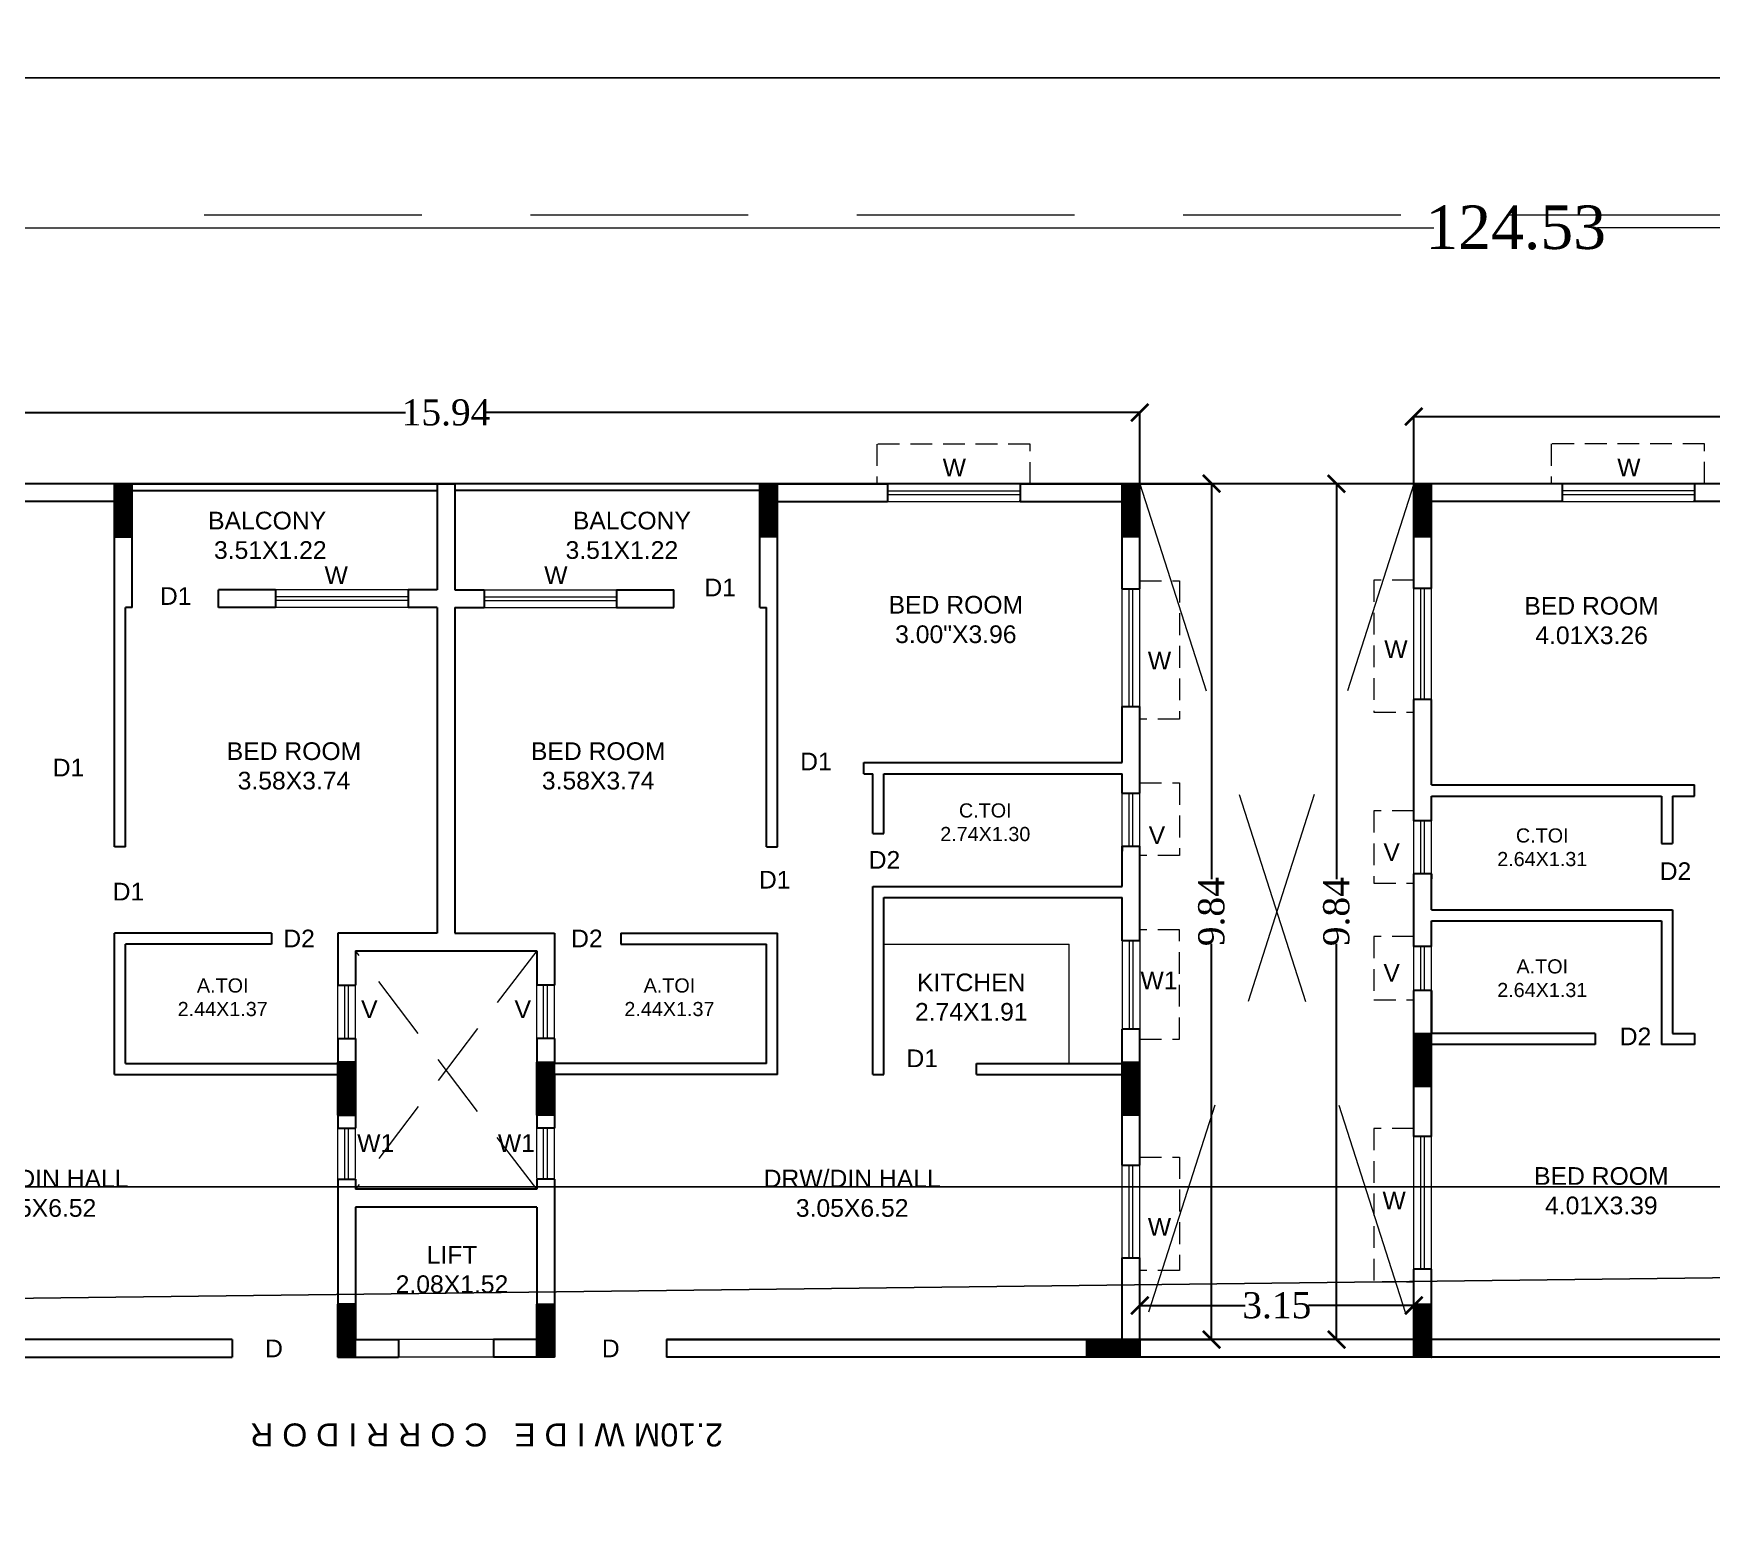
# Model space of a CAD drawing. Header units: metres. Extents: x 0 to 63445, y 32361 to 32804.
# Drawn here: x 63020.57 to 63039.85, y 32768.65 to 32785.77 of the extents above; entities that cross this region are included whole.
import ezdxf

# ---------------------------------------------------------------- set-up
doc = ezdxf.new("R2010")
doc.units = ezdxf.units.M
doc.header["$MEASUREMENT"] = 0
doc.header["$PDMODE"] = 34
doc.header["$PDSIZE"] = -10
for name, pattern in [('CONTINULUS', [0]), ('DASHED', [0.75, 0.5, -0.25]), ('DASHED2', [0.375, 0.25, -0.125])]:
    doc.linetypes.add(name, pattern=pattern)
doc.layers.get('0').update_dxf_attribs({"lineweight": 25})
doc.layers.add('BLK_1_COVERED_AREA', color=140, linetype='Continuous', lineweight=30, true_color=0x00bfff)
for name, color, linetype, lineweight in [('BLK_1_LVL_0_BLDG_FOOT_PRINT', 1, 'DASHED', 9), ('COLUMN', 1, 'Continuous', 30), ('DIM', 56, 'Continuous', 20), ('DIST_BETWEEN_BLK_2_BLK_3', 7, 'Continuous', 0), ('elev', 252, 'Continuous', 20), ('hatch', 251, 'Continuous', 20), ('TEXT-2', 65, 'Continuous', 18), ('wall', 7, 'Continuous', 30), ('window', 154, 'Continuous', 9)]:
    doc.layers.add(name, color=color, linetype=linetype, lineweight=lineweight)
doc.layers.add('BLK_1_LVL_0_REAR_SETBACK', color=11, linetype='Continuous', plot=False)
doc.layers.add('BLK_2_LVL_0_SIDE_SETBACK1', color=171, linetype='Continuous', plot=False)
doc.layers.add('BLK_3_LVL_0_SIDE_SETBACK2', color=7, linetype='Continuous', true_color=0x00cc33, plot=False)
doc.layers.add('text', color=65, linetype='Continuous')
doc.styles.add('AutoDCRFont', font='arial.ttf')
doc.styles.get("Standard").update_dxf_attribs({"font": 'arial.ttf', "height": 0.4})
doc.styles.add('TNR', font='times.ttf', dxfattribs={"height": 0.5})
doc.dimstyles.new('ARCHANA', dxfattribs={"dimscale": 0, "dimtxt": 0.5, "dimasz": 0.5, "dimexe": 0, "dimexo": 0, "dimgap": 0, "dimtad": 0, "dimzin": 0, "dimdsep": 46, "dimtxsty": 'TNR', "dimblk": 'ARCHTICK', "dimcen": 0.09, "dimclrd": 36, "dimclre": 36, "dimclrt": 7, "dimadec": 0, "dimazin": 0, "dimtfac": 1, "dimtofl": 0, "dimtmove": 0, "dimatfit": 3, "dimldrblk": 'ARCHTICK', "dimfxl": 1, "dimfrac": 2, "dimtolj": 1, "dimtzin": 0, "dimlwd": -1, "dimlwe": -1, "dimarcsym": 0})

# ---------------------------------------------------------------- blocks, each defined once
blk = doc.blocks.new('A$C7D115503')
at = {"layer": 'COLUMN', "ltscale": 3}
h = blk.add_hatch(dxfattribs=at)
h.set_pattern_fill('ANSI31', color=256, style=0)
h.paths.add_polyline_path([(-14.36, -11.59), (-6.36, -11.59), (-6.36, 12.41), (-14.36, 12.41)])
at = {"layer": 'COLUMN', "ltscale": 0.05}
for p, q in [((-14.36, 12.41), (-6.36, 12.41)), ((-14.36, 12.41), (-14.36, -11.59)), ((-6.36, 12.41), (-6.36, -11.59)), ((-6.36, -11.59), (-14.36, -11.59))]:
    blk.add_line(p, q, dxfattribs=at)
blk = doc.blocks.new('_ArchTick')
at = {"color": 0, "linetype": 'ByBlock', "const_width": 0.15}
blk.add_lwpolyline([(-0.5, -0.5), (0.5, 0.5)], dxfattribs=at)
blk = doc.blocks.new('*D93')
at = {"layer": 'Defpoints', "color": 0, "ltscale": 0.5, "transparency": 16777216}
for p in [(63033.281, 32781.41), (63017.337, 32780.592), (63033.281, 32780.592)]:
    blk.add_point(p, dxfattribs=at)
at = {"layer": 'wall', "color": 36, "ltscale": 0.5, "transparency": 16777216}
for p, q in [((63017.337, 32780.592), (63017.337, 32781.41)), ((63017.337, 32781.41), (63024.845, 32781.41)), ((63033.281, 32781.41), (63025.774, 32781.41)), ((63033.281, 32780.592), (63033.281, 32781.41))]:
    blk.add_line(p, q, dxfattribs=at)
at = {"layer": 'wall', "color": 36, "ltscale": 0.5, "transparency": 16777216, "xscale": 0.2, "yscale": 0.2, "zscale": 0.2, "rotation": 180}
blk.add_blockref('_ArchTick', (63017.337, 32781.41), dxfattribs=at)
at = {"layer": 'wall', "color": 36, "ltscale": 0.5, "transparency": 16777216, "xscale": 0.2, "yscale": 0.2, "zscale": 0.2}
blk.add_blockref('_ArchTick', (63033.281, 32781.41), dxfattribs=at)
at = {"layer": 'wall', "color": 7, "ltscale": 0.5, "transparency": 16777216, "insert": (63025.309, 32781.41), "char_height": 0.5, "attachment_point": 5, "style": 'TNR'}
blk.add_mtext('\\A1;{\\H0.6x;15.94}', dxfattribs=at)
blk = doc.blocks.new('*D94')
at = {"layer": 'Defpoints', "color": 0, "ltscale": 0.5, "transparency": 16777216}
for p in [(63033.281, 32780.593), (63033.281, 32770.754), (63034.106, 32770.754)]:
    blk.add_point(p, dxfattribs=at)
at = {"layer": 'wall', "color": 36, "ltscale": 0.5, "transparency": 16777216}
for p, q in [((63033.281, 32780.593), (63034.106, 32780.593)), ((63034.106, 32780.593), (63034.106, 32776.045)), ((63034.106, 32770.754), (63034.106, 32775.302)), ((63033.281, 32770.754), (63034.106, 32770.754))]:
    blk.add_line(p, q, dxfattribs=at)
at = {"layer": 'wall', "color": 36, "ltscale": 0.5, "transparency": 16777216, "xscale": 0.2, "yscale": 0.2, "zscale": 0.2}
for p, rotation in [((63034.106, 32780.593), 90), ((63034.106, 32770.754), 270)]:
    blk.add_blockref('_ArchTick', p, dxfattribs=dict(at, rotation=rotation))
at = {"layer": 'wall', "color": 7, "ltscale": 0.5, "transparency": 16777216, "insert": (63034.106, 32775.673), "char_height": 0.5, "attachment_point": 5, "rotation": 90, "style": 'TNR'}
blk.add_mtext('\\A1;{\\H0.6x;9.84}', dxfattribs=at)
blk = doc.blocks.new('*D95')
at = {"layer": 'Defpoints', "color": 0, "ltscale": 0.5, "transparency": 16777216}
for p in [(63033.281, 32771.146), (63033.281, 32770.754), (63036.43, 32770.754)]:
    blk.add_point(p, dxfattribs=at)
at = {"layer": 'wall', "color": 36, "ltscale": 0.5, "transparency": 16777216}
for p, q in [((63033.281, 32770.754), (63033.281, 32771.146)), ((63033.281, 32771.146), (63034.492, 32771.146)), ((63036.43, 32771.146), (63035.22, 32771.146)), ((63036.43, 32770.754), (63036.43, 32771.146))]:
    blk.add_line(p, q, dxfattribs=at)
at = {"layer": 'wall', "color": 36, "ltscale": 0.5, "transparency": 16777216, "xscale": 0.2, "yscale": 0.2, "zscale": 0.2, "rotation": 180}
blk.add_blockref('_ArchTick', (63033.281, 32771.146), dxfattribs=at)
at = {"layer": 'wall', "color": 36, "ltscale": 0.5, "transparency": 16777216, "xscale": 0.2, "yscale": 0.2, "zscale": 0.2}
blk.add_blockref('_ArchTick', (63036.43, 32771.146), dxfattribs=at)
at = {"layer": 'wall', "color": 7, "ltscale": 0.5, "transparency": 16777216, "insert": (63034.856, 32771.146), "char_height": 0.5, "attachment_point": 5, "style": 'TNR'}
blk.add_mtext('\\A1;{\\H0.6x;3.15}', dxfattribs=at)
blk = doc.blocks.new('*D96')
at = {"layer": 'Defpoints', "color": 0, "ltscale": 0.5, "transparency": 16777216}
for p in [(63035.542, 32780.593), (63036.43, 32780.593), (63036.43, 32770.754)]:
    blk.add_point(p, dxfattribs=at)
at = {"layer": 'wall', "color": 36, "ltscale": 0.5, "transparency": 16777216}
for p, q in [((63036.43, 32780.593), (63035.542, 32780.593)), ((63035.542, 32780.593), (63035.542, 32776.045)), ((63035.542, 32770.754), (63035.542, 32775.302)), ((63036.43, 32770.754), (63035.542, 32770.754))]:
    blk.add_line(p, q, dxfattribs=at)
at = {"layer": 'wall', "color": 36, "ltscale": 0.5, "transparency": 16777216, "xscale": 0.2, "yscale": 0.2, "zscale": 0.2}
for p, rotation in [((63035.542, 32780.593), 90), ((63035.542, 32770.754), 270)]:
    blk.add_blockref('_ArchTick', p, dxfattribs=dict(at, rotation=rotation))
at = {"layer": 'wall', "color": 7, "ltscale": 0.5, "transparency": 16777216, "insert": (63035.542, 32775.673), "char_height": 0.5, "attachment_point": 5, "rotation": 90, "style": 'TNR'}
blk.add_mtext('\\A1;{\\H0.6x;9.84}', dxfattribs=at)
blk = doc.blocks.new('*D97')
at = {"layer": 'Defpoints', "color": 0, "ltscale": 0.5, "transparency": 16777216}
for p in [(63046.744, 32781.365), (63036.43, 32780.593), (63046.744, 32780.593)]:
    blk.add_point(p, dxfattribs=at)
at = {"layer": 'wall', "color": 36, "ltscale": 0.5, "transparency": 16777216}
for p, q in [((63036.43, 32780.593), (63036.43, 32781.365)), ((63036.43, 32781.365), (63041.142, 32781.365)), ((63046.744, 32781.365), (63042.032, 32781.365)), ((63046.744, 32780.593), (63046.744, 32781.365))]:
    blk.add_line(p, q, dxfattribs=at)
at = {"layer": 'wall', "color": 36, "ltscale": 0.5, "transparency": 16777216, "xscale": 0.2, "yscale": 0.2, "zscale": 0.2, "rotation": 180}
blk.add_blockref('_ArchTick', (63036.43, 32781.365), dxfattribs=at)
at = {"layer": 'wall', "color": 36, "ltscale": 0.5, "transparency": 16777216, "xscale": 0.2, "yscale": 0.2, "zscale": 0.2}
blk.add_blockref('_ArchTick', (63046.744, 32781.365), dxfattribs=at)
at = {"layer": 'wall', "color": 7, "ltscale": 0.5, "transparency": 16777216, "insert": (63041.587, 32781.365), "char_height": 0.5, "attachment_point": 5, "style": 'TNR'}
blk.add_mtext('\\A1;{\\H0.6x;10.31}', dxfattribs=at)
blk = doc.blocks.new('*D172')
at = {"layer": 'Defpoints', "color": 0, "ltscale": 3, "transparency": 16777216}
for p in [(20.474, 32785.26), (63119.861, 32785.26), (19.643, 32772.509)]:
    blk.add_point(p, dxfattribs=at)
at = {"layer": 'DIM', "ltscale": 3, "transparency": 16777216}
for p, q in [((25.474, 32785.26), (20.474, 32785.26)), ((20.474, 32785.26), (20.474, 32779.279)), ((20.474, 32772.509), (20.474, 32778.49)), ((19.643, 32772.509), (20.474, 32772.509))]:
    blk.add_line(p, q, dxfattribs=at)
at = {"layer": 'DIM', "ltscale": 3, "transparency": 16777216, "xscale": 0.05, "yscale": 0.05, "zscale": 0.05}
for p, rotation in [((20.474, 32785.26), 90), ((20.474, 32772.509), 270)]:
    blk.add_blockref('_ArchTick', p, dxfattribs=dict(at, rotation=rotation))
at = {"layer": 'DIM', "color": 7, "ltscale": 3, "transparency": 16777216, "insert": (20.474, 32778.885), "char_height": 0.4, "attachment_point": 5, "rotation": 90}
blk.add_mtext('\\A1;{\\H0.6x;12.75}', dxfattribs=at)
blk = doc.blocks.new('*D480')
at = {"layer": 'Defpoints', "color": 0, "ltscale": 0.5, "transparency": 16777216}
for p in [(63099.867, 32783.536), (62975.334, 32781.958), (63099.867, 32781.958)]:
    blk.add_point(p, dxfattribs=at)
at = {"layer": 'DIST_BETWEEN_BLK_2_BLK_3', "color": 36, "ltscale": 0.5, "transparency": 16777216}
for p, q in [((62975.334, 32781.958), (62975.334, 32783.536)), ((62975.334, 32783.536), (63036.66, 32783.536)), ((63099.867, 32783.536), (63038.542, 32783.536)), ((63099.867, 32781.958), (63099.867, 32783.536))]:
    blk.add_line(p, q, dxfattribs=at)
at = {"layer": 'DIST_BETWEEN_BLK_2_BLK_3', "color": 36, "ltscale": 0.5, "transparency": 16777216, "xscale": 0.5, "yscale": 0.5, "zscale": 0.5, "rotation": 180}
blk.add_blockref('_ArchTick', (62975.334, 32783.536), dxfattribs=at)
at = {"layer": 'DIST_BETWEEN_BLK_2_BLK_3', "color": 36, "ltscale": 0.5, "transparency": 16777216, "xscale": 0.5, "yscale": 0.5, "zscale": 0.5}
blk.add_blockref('_ArchTick', (63099.867, 32783.536), dxfattribs=at)
at = {"layer": 'DIST_BETWEEN_BLK_2_BLK_3', "color": 7, "ltscale": 0.5, "transparency": 16777216, "insert": (63037.601, 32783.536), "char_height": 0.5, "attachment_point": 5, "style": 'TNR'}
blk.add_mtext('\\A1;124.53', dxfattribs=at)
blk = doc.blocks.new('*D900')
at = {"layer": 'Defpoints', "color": 0, "ltscale": 3, "transparency": 16777216}
for p in [(0.832, 32781.665), (63266.619, 32781.665), (0, 32768.914)]:
    blk.add_point(p, dxfattribs=at)
at = {"layer": 'DIM', "ltscale": 3, "transparency": 16777216}
for p, q in [((5.832, 32781.665), (0.832, 32781.665)), ((0.832, 32781.665), (0.832, 32775.684)), ((0.832, 32768.914), (0.832, 32774.895)), ((0, 32768.914), (0.832, 32768.914))]:
    blk.add_line(p, q, dxfattribs=at)
at = {"layer": 'DIM', "ltscale": 3, "transparency": 16777216, "xscale": 0.05, "yscale": 0.05, "zscale": 0.05}
for p, rotation in [((0.832, 32781.665), 90), ((0.832, 32768.914), 270)]:
    blk.add_blockref('_ArchTick', p, dxfattribs=dict(at, rotation=rotation))
at = {"layer": 'DIM', "color": 7, "ltscale": 3, "transparency": 16777216, "insert": (0.832, 32775.289), "char_height": 0.4, "attachment_point": 5, "rotation": 90}
blk.add_mtext('\\A1;{\\H0.6x;12.75}', dxfattribs=at)

msp = doc.modelspace()

# ---------------------------------------------------------------- linework, layer by layer
at = {"layer": 'BLK_1_COVERED_AREA', "linetype": 'CONTINULUS', "ltscale": 0.05}
msp.add_lwpolyline([(62984.4846, 32758.3753), (63046.7442, 32758.3753), (63046.7442, 32759.9842), (63047.3538, 32759.9842), (63047.3538, 32761.8342), (63047.8635, 32761.8342), (63047.8635, 32768.2648), (63046.7442, 32768.2648), (63046.7442, 32770.7033), (63047.8635, 32770.7033), (63047.8635, 32777.1339), (63047.3538, 32777.1339), (63047.3538, 32778.9839), (63046.7442, 32778.9839), (63046.7442, 32780.5928), (62984.4846, 32780.5928)], dxfattribs=at)
at = {"layer": 'BLK_1_LVL_0_BLDG_FOOT_PRINT', "linetype": 'CONTINULUS', "ltscale": 0.05}
msp.add_lwpolyline([(62984.4846, 32758.3753), (63046.7442, 32758.3753), (63046.7442, 32759.9842), (63047.3538, 32759.9842), (63047.3538, 32761.8342), (63047.8635, 32761.8342), (63047.8635, 32768.2648), (63046.7442, 32768.2648), (63046.7442, 32770.7033), (63047.8635, 32770.7033), (63047.8635, 32777.1339), (63047.3538, 32777.1339), (63047.3538, 32778.9839), (63046.7442, 32778.9839), (63046.7442, 32780.5928), (62984.4846, 32780.5928)], dxfattribs=at)
at = {"layer": 'BLK_1_LVL_0_REAR_SETBACK', "color": 11}
msp.add_lwpolyline([(62984.4846, 32780.5928), (63046.7442, 32780.5928), (63047.0634, 32788.5956), (63023.2468, 32788.4739), (62996.0461, 32788.5887), (62984.6735, 32788.5996), (62984.4846, 32780.5928)], close=True, dxfattribs=at)
at = {"layer": 'BLK_2_LVL_0_SIDE_SETBACK1', "ltscale": 0.5}
msp.add_lwpolyline([(63102.9661, 32772.5092), (63102.9661, 32777.9703), (63101.4559, 32777.9703), (63101.4559, 32779.6976), (63099.8672, 32779.6976), (63099.8672, 32785.2604), (62961.1693, 32785.2604), (62959.0864, 32772.5092), (63102.9661, 32772.5092)], close=True, dxfattribs=at)
at = {"layer": 'BLK_3_LVL_0_SIDE_SETBACK2', "ltscale": 0.5}
msp.add_lwpolyline([(62975.3344, 32785.2604), (63123.3638, 32785.2604), (63125.8956, 32772.5078), (62975.3344, 32770.6808), (62975.3344, 32785.2604)], close=True, dxfattribs=at)
at = {"layer": 'elev', "linetype": 'DASHED2', "ltscale": 3}
for p, q in [((63026.3508, 32775.2246), (63024.2679, 32772.4813)), ((63026.3508, 32772.4813), (63024.2679, 32775.2246))]:
    msp.add_line(p, q, dxfattribs=at)
at = {"layer": 'elev', "ltscale": 0.05}
for p in [(63030.3387, 32775.3008), (63032.4685, 32773.9292)]:
    msp.add_line(p, (63032.4685, 32775.3008), dxfattribs=at)
at = {"layer": 'hatch', "linetype": 'DASHED2', "ltscale": 10}
for p, q in [((63051.2798, 32783.6795), (63021.958, 32783.6795)), ((63036.4299, 32780.5928), (63033.2814, 32770.7541)), ((63033.2814, 32780.5917), (63036.4299, 32770.7541))]:
    msp.add_line(p, q, dxfattribs=at)
at = {"layer": 'hatch'}
for p, q in [((63025.8555, 32770.7541), (63024.6362, 32770.7541)), ((63025.8555, 32770.5509), (63024.6362, 32770.5509))]:
    msp.add_line(p, q, dxfattribs=at)
at = {"layer": 'wall', "ltscale": 0.05}
for p, q in [((63021.4992, 32780.5917), (63020.237, 32780.5917)), ((63021.4992, 32779.9821), (63021.4992, 32780.5917)), ((63021.4992, 32780.5917), (63025.2077, 32780.5917)), ((63025.4109, 32780.5917), (63025.2077, 32780.5917)), ((63025.2077, 32780.5917), (63025.4109, 32780.5917)), ((63025.2077, 32780.5917), (63025.2077, 32779.3725)), ((63025.2077, 32780.5917), (63025.4109, 32780.5917)), ((63025.2077, 32780.5917), (63025.2077, 32779.3725)), ((63025.4109, 32780.5917), (63025.2077, 32780.5917)), ((63025.4109, 32780.5917), (63025.4109, 32779.3725)), ((63029.1194, 32780.5917), (63025.4109, 32780.5917)), ((63025.4109, 32780.5917), (63025.4109, 32779.3725)), ((63029.1194, 32780.5917), (63030.3817, 32780.5917)), ((63029.1194, 32779.9821), (63029.1194, 32780.5917)), ((63031.9057, 32780.5917), (63033.2814, 32780.5917)), ((63033.2814, 32779.3843), (63033.2814, 32780.5917)), ((63036.4299, 32779.3898), (63036.4299, 32780.5928)), ((63038.1334, 32780.5928), (63036.6331, 32780.5928)), ((63040.5718, 32780.5928), (63039.6574, 32780.5928)), ((63021.4992, 32780.3885), (63020.237, 32780.3885)), ((63021.5754, 32779.9821), (63021.5754, 32780.5155)), ((63021.5754, 32780.5155), (63025.2077, 32780.5155)), ((63029.0432, 32780.5155), (63025.4109, 32780.5155)), ((63029.0432, 32779.9821), (63029.0432, 32780.5155)), ((63029.1194, 32780.3885), (63030.3817, 32780.3885)), ((63031.9057, 32780.3885), (63031.9057, 32780.4012)), ((63031.9057, 32780.3885), (63033.0782, 32780.3885)), ((63033.0782, 32779.3843), (63033.0782, 32780.3885)), ((63038.1334, 32780.3896), (63036.6331, 32780.3896)), ((63036.6331, 32779.3898), (63036.6331, 32780.3896)), ((63039.6574, 32780.3896), (63039.6574, 32780.4023)), ((63040.5718, 32780.3896), (63039.6574, 32780.3896)), ((63021.4992, 32776.4185), (63021.4992, 32779.9821)), ((63021.7024, 32779.1693), (63021.7024, 32779.9821)), ((63028.9162, 32779.1693), (63028.9162, 32779.9821)), ((63029.1194, 32776.4185), (63029.1194, 32779.9821)), ((63023.349, 32779.3725), (63022.6931, 32779.3725)), ((63022.6931, 32779.1693), (63022.6931, 32779.3725)), ((63025.2077, 32779.3725), (63024.873, 32779.3725)), ((63025.4109, 32779.3725), (63025.7456, 32779.3725)), ((63027.2697, 32779.3725), (63027.9256, 32779.3725)), ((63027.9256, 32779.1693), (63027.9256, 32779.3725)), ((63021.7024, 32779.1693), (63021.6262, 32779.1693)), ((63021.6262, 32776.4185), (63021.6262, 32779.1693)), ((63023.349, 32779.1693), (63022.6931, 32779.1693)), ((63025.2077, 32779.1693), (63024.873, 32779.1693)), ((63025.2077, 32779.1693), (63025.2077, 32775.4278)), ((63025.2077, 32779.1693), (63025.2077, 32775.4278)), ((63025.4109, 32779.1693), (63025.7456, 32779.1693)), ((63025.4109, 32779.1693), (63025.4109, 32775.4278)), ((63025.4109, 32779.1693), (63025.4109, 32775.4278)), ((63027.2697, 32779.1693), (63027.9256, 32779.1693)), ((63028.9162, 32779.1693), (63028.9924, 32779.1693)), ((63028.9924, 32776.4185), (63028.9924, 32779.1693)), ((63033.0782, 32777.3861), (63033.0782, 32778.0306)), ((63033.2814, 32777.0371), (63033.2814, 32778.0306)), ((63036.4299, 32776.7178), (63036.4299, 32778.1112)), ((63036.6331, 32777.1297), (63036.6331, 32778.1112)), ((63030.1101, 32777.3861), (63033.0782, 32777.3861)), ((63030.1101, 32777.2591), (63030.1101, 32777.3861)), ((63030.1101, 32777.2591), (63030.2117, 32777.2591)), ((63030.2117, 32777.3861), (63033.0782, 32777.3861)), ((63030.2117, 32776.5721), (63030.2117, 32777.2591)), ((63030.3387, 32777.2591), (63033.0782, 32777.2591)), ((63030.3387, 32777.2591), (63033.0782, 32777.2591)), ((63030.3387, 32776.5721), (63030.3387, 32777.2591)), ((63033.0782, 32777.0371), (63033.0782, 32777.2591)), ((63036.6331, 32777.1297), (63039.5812, 32777.1297)), ((63039.4542, 32777.1297), (63039.6574, 32777.1297)), ((63039.6574, 32777.0027), (63039.6574, 32777.1297)), ((63036.6331, 32776.7178), (63036.6331, 32777.0027)), ((63036.6331, 32777.0027), (63039.2764, 32777.0027)), ((63039.4034, 32777.0027), (63039.6574, 32777.0027)), ((63030.2117, 32776.5721), (63030.3387, 32776.5721)), ((63021.6262, 32776.4185), (63021.4992, 32776.4185)), ((63021.6262, 32776.4185), (63021.4992, 32776.4185)), ((63028.9924, 32776.4185), (63029.1194, 32776.4185)), ((63028.9924, 32776.4185), (63029.1194, 32776.4185)), ((63033.0782, 32775.9625), (63033.0782, 32776.4275)), ((63033.2814, 32775.3387), (63033.2814, 32776.4275)), ((63039.2764, 32776.4566), (63039.4034, 32776.4566)), ((63036.4299, 32775.2731), (63036.4299, 32776.1082)), ((63036.6331, 32775.6945), (63036.6331, 32776.1082)), ((63030.2117, 32775.9625), (63033.0782, 32775.9625)), ((63030.2117, 32773.8022), (63030.2117, 32775.9625)), ((63030.3387, 32775.8354), (63033.0782, 32775.8354)), ((63030.3387, 32773.8022), (63030.3387, 32775.8354)), ((63033.0782, 32775.3387), (63033.0782, 32775.8354)), ((63036.6331, 32775.6945), (63039.4034, 32775.6945)), ((63036.6331, 32775.2731), (63036.6331, 32775.5675)), ((63036.6331, 32775.5675), (63039.2764, 32775.5675)), ((63023.3027, 32775.4278), (63021.4992, 32775.4278)), ((63021.4992, 32773.8022), (63021.4992, 32775.4278)), ((63023.3027, 32775.4278), (63023.3027, 32775.3008)), ((63025.2077, 32775.4278), (63024.0647, 32775.4278)), ((63024.0647, 32775.4278), (63024.0647, 32774.8265)), ((63025.4109, 32775.4278), (63026.554, 32775.4278)), ((63026.554, 32775.4278), (63026.554, 32774.8265)), ((63027.316, 32775.4278), (63029.1194, 32775.4278)), ((63027.316, 32775.4278), (63027.316, 32775.3008)), ((63029.1194, 32773.8022), (63029.1194, 32775.4278)), ((63023.3027, 32775.3008), (63021.6262, 32775.3008)), ((63021.6262, 32773.9292), (63021.6262, 32775.3008)), ((63024.2679, 32775.2246), (63026.3508, 32775.2246)), ((63024.2679, 32775.2246), (63024.2679, 32774.8265)), ((63026.3508, 32775.2246), (63026.3508, 32774.8265)), ((63027.316, 32775.3008), (63028.9924, 32775.3008)), ((63028.9924, 32773.9292), (63028.9924, 32775.3008)), ((63036.4299, 32773.0881), (63036.4299, 32774.7682)), ((63036.6331, 32774.2721), (63036.6331, 32774.7682)), ((63024.0647, 32774.2169), (63024.0647, 32773.9292)), ((63024.2679, 32774.2169), (63024.2679, 32773.1839)), ((63026.3508, 32774.2169), (63026.3508, 32773.1839)), ((63026.554, 32774.2169), (63026.554, 32773.9292)), ((63033.0782, 32773.9292), (63033.0782, 32774.3226)), ((63033.2814, 32772.7589), (63033.2814, 32774.3226)), ((63036.6331, 32773.0881), (63036.6331, 32774.1451)), ((63021.4992, 32773.8022), (63024.0647, 32773.8022)), ((63021.6262, 32773.9292), (63024.0647, 32773.9292)), ((63024.0647, 32773.8022), (63024.0647, 32773.1839)), ((63028.9924, 32773.9292), (63026.554, 32773.9292)), ((63029.1194, 32773.8022), (63026.554, 32773.8022)), ((63026.554, 32773.8022), (63026.554, 32773.1839)), ((63030.2117, 32773.8022), (63030.3387, 32773.8022)), ((63031.4055, 32773.8022), (63031.4055, 32773.9292)), ((63031.4055, 32773.9292), (63033.0782, 32773.9292)), ((63031.4055, 32773.8022), (63033.0782, 32773.8022)), ((63033.0782, 32772.7589), (63033.0782, 32773.8022)), ((63024.0647, 32772.5997), (63024.0647, 32770.5509)), ((63024.2679, 32772.5997), (63024.2679, 32772.4813)), ((63026.3508, 32772.5997), (63026.3508, 32772.4813)), ((63026.554, 32772.5997), (63026.554, 32770.5509)), ((63024.2679, 32772.2781), (63024.2679, 32770.7541)), ((63026.3508, 32772.2781), (63026.3508, 32770.7541)), ((63033.0782, 32770.7541), (63033.0782, 32771.6921)), ((63033.2814, 32770.7541), (63033.2814, 32771.6921)), ((63036.4299, 32771.1605), (63036.4299, 32771.564)), ((63036.6331, 32771.1605), (63036.6331, 32771.564)), ((63022.8493, 32770.7541), (63017.5405, 32770.7541)), ((63022.8493, 32770.7541), (63022.8493, 32770.5509)), ((63027.8421, 32770.7541), (63033.0782, 32770.7541)), ((63027.8421, 32770.7541), (63027.8421, 32770.5509))]:
    msp.add_line(p, q, dxfattribs=at)
at = {"layer": 'wall', "ltscale": 3}
for p, q in [((63030.3817, 32780.5917), (63030.3817, 32780.3885)), ((63031.9057, 32780.5917), (63031.9057, 32780.3885)), ((63038.1334, 32780.5928), (63038.1334, 32780.3896)), ((63039.6574, 32780.5928), (63039.6574, 32780.3896)), ((63023.349, 32779.3725), (63023.349, 32779.1693)), ((63024.873, 32779.3725), (63024.873, 32779.1693)), ((63025.7456, 32779.3725), (63025.7456, 32779.1693)), ((63027.2697, 32779.3725), (63027.2697, 32779.1693)), ((63033.0782, 32779.3843), (63033.2814, 32779.3843)), ((63036.6331, 32779.3898), (63036.4299, 32779.3898)), ((63033.0782, 32778.0306), (63033.2814, 32778.0306)), ((63036.6331, 32778.1112), (63036.4299, 32778.1112)), ((63033.0782, 32777.0371), (63033.2814, 32777.0371)), ((63036.6331, 32776.7178), (63036.4299, 32776.7178)), ((63033.0782, 32776.4275), (63033.2814, 32776.4275)), ((63036.6331, 32776.1082), (63036.4299, 32776.1082)), ((63033.2814, 32775.3387), (63033.0782, 32775.3387)), ((63036.6331, 32775.2731), (63036.4299, 32775.2731)), ((63024.0647, 32774.8265), (63024.2679, 32774.8265)), ((63026.554, 32774.8265), (63026.3508, 32774.8265)), ((63036.6331, 32774.7682), (63036.4299, 32774.7682)), ((63024.0647, 32774.2169), (63024.2679, 32774.2169)), ((63026.554, 32774.2169), (63026.3508, 32774.2169)), ((63033.2814, 32774.3226), (63033.0782, 32774.3226)), ((63024.0647, 32773.1839), (63024.2679, 32773.1839)), ((63026.554, 32773.1839), (63026.3508, 32773.1839)), ((63036.6331, 32773.0881), (63036.4299, 32773.0881)), ((63033.0782, 32772.7589), (63033.2814, 32772.7589)), ((63024.0647, 32772.5997), (63024.2679, 32772.5997)), ((63026.554, 32772.5997), (63026.3508, 32772.5997)), ((63033.0782, 32771.6921), (63033.2814, 32771.6921)), ((63036.6331, 32771.564), (63036.4299, 32771.564))]:
    msp.add_line(p, q, dxfattribs=at)
at = {"layer": 'wall'}
for p, q in [((63036.4299, 32780.5928), (63033.2814, 32780.5928)), ((63039.2764, 32777.0027), (63039.2764, 32776.4566)), ((63039.4034, 32777.0027), (63039.4034, 32776.4566)), ((63039.2764, 32775.5675), (63039.2764, 32774.1451)), ((63039.4034, 32775.6945), (63039.4034, 32774.2721)), ((63038.5144, 32774.2721), (63036.6331, 32774.2721)), ((63038.5144, 32774.2721), (63038.5144, 32774.1451)), ((63039.4034, 32774.2721), (63039.6574, 32774.2721)), ((63039.6574, 32774.2721), (63039.6574, 32774.1451)), ((63038.5144, 32774.1451), (63036.6331, 32774.1451)), ((63039.6574, 32774.1451), (63039.2764, 32774.1451)), ((63026.3508, 32772.4813), (63024.2679, 32772.4813)), ((63026.3508, 32772.2781), (63024.2679, 32772.2781)), ((63024.2679, 32770.7541), (63024.7632, 32770.7541)), ((63024.7632, 32770.7541), (63024.7632, 32770.5509)), ((63026.3508, 32770.7541), (63025.8555, 32770.7541)), ((63025.8555, 32770.7541), (63025.8555, 32770.5509)), ((63036.4299, 32770.7541), (63027.8421, 32770.7541)), ((63040.5718, 32770.7541), (63036.6331, 32770.7541)), ((63024.0647, 32770.5509), (63024.7632, 32770.5509)), ((63026.554, 32770.5509), (63025.8555, 32770.5509)), ((63036.4299, 32770.5509), (63027.8421, 32770.5509)), ((63040.5718, 32770.5509), (63036.6331, 32770.5509))]:
    msp.add_line(p, q, dxfattribs=at)
at = {"layer": 'wall', "ltscale": 0.1}
for p, q in [((63033.0782, 32776.4275), (63033.0782, 32776.3698)), ((63036.6331, 32776.1082), (63036.6331, 32776.0504)), ((63036.6331, 32774.7682), (63036.6331, 32774.2721)), ((63024.0647, 32774.2169), (63024.0647, 32774.1592)), ((63026.554, 32774.2169), (63026.554, 32774.1592))]:
    msp.add_line(p, q, dxfattribs=at)
at = {"layer": 'wall', "ltscale": 0.5}
msp.add_line((63017.9469, 32770.5509), (63022.8493, 32770.5509), dxfattribs=at)
at = {"layer": 'window'}
for p, q in [((63030.3817, 32780.5917), (63031.9048, 32780.5917)), ((63038.1334, 32780.5928), (63039.6565, 32780.5928)), ((63030.3817, 32780.5118), (63031.9048, 32780.5118)), ((63030.3817, 32780.4684), (63031.9048, 32780.4684)), ((63030.3817, 32780.3885), (63031.9048, 32780.3885)), ((63038.1334, 32780.5129), (63039.6565, 32780.5129)), ((63038.1334, 32780.4695), (63039.6565, 32780.4695)), ((63038.1334, 32780.3896), (63039.6565, 32780.3896)), ((63024.873, 32779.3725), (63023.349, 32779.3725)), ((63025.7456, 32779.3725), (63027.2697, 32779.3725)), ((63033.0782, 32778.0306), (63033.0782, 32779.3843)), ((63033.1581, 32778.0306), (63033.1581, 32779.3843)), ((63033.2014, 32778.0306), (63033.2014, 32779.3843)), ((63033.2814, 32778.0306), (63033.2814, 32779.3843)), ((63036.4299, 32778.1112), (63036.4299, 32779.3889)), ((63036.5099, 32778.1112), (63036.5099, 32779.3889)), ((63036.5532, 32778.1112), (63036.5532, 32779.3889)), ((63036.6331, 32778.1112), (63036.6331, 32779.3889)), ((63024.873, 32779.2925), (63023.3499, 32779.2925)), ((63024.873, 32779.2492), (63023.3499, 32779.2492)), ((63025.7456, 32779.2925), (63027.2688, 32779.2925)), ((63025.7456, 32779.2492), (63027.2688, 32779.2492)), ((63024.873, 32779.1693), (63023.3499, 32779.1693)), ((63025.7456, 32779.1693), (63027.2688, 32779.1693)), ((63033.0782, 32776.4275), (63033.0781, 32777.0371)), ((63033.0782, 32777.0362), (63033.0782, 32777.0371)), ((63033.1582, 32776.4275), (63033.1581, 32777.0371)), ((63033.1582, 32777.0362), (63033.1582, 32777.0371)), ((63033.2015, 32776.4275), (63033.2014, 32777.0371)), ((63033.2015, 32777.0362), (63033.2015, 32777.0371)), ((63033.2814, 32776.4275), (63033.2813, 32777.0371)), ((63033.2814, 32777.0362), (63033.2814, 32777.0371)), ((63036.4299, 32776.1082), (63036.4299, 32776.7178)), ((63036.4299, 32776.7169), (63036.4299, 32776.7178)), ((63036.5098, 32776.7169), (63036.5098, 32776.7178)), ((63036.5099, 32776.1082), (63036.5099, 32776.7178)), ((63036.5531, 32776.7169), (63036.5531, 32776.7178)), ((63036.5532, 32776.1082), (63036.5532, 32776.7178)), ((63036.6331, 32776.7169), (63036.6331, 32776.7178)), ((63036.6331, 32776.1082), (63036.6331, 32776.7178)), ((63033.0782, 32775.3387), (63033.0782, 32774.3226)), ((63033.1581, 32775.3387), (63033.1581, 32774.3226)), ((63033.2014, 32775.3387), (63033.2014, 32774.3226)), ((63033.2814, 32775.3387), (63033.2814, 32774.3226)), ((63036.4299, 32775.2722), (63036.4299, 32775.2731)), ((63036.4299, 32774.7682), (63036.4299, 32775.2731)), ((63036.5098, 32775.2722), (63036.5098, 32775.2731)), ((63036.5099, 32774.7682), (63036.5099, 32775.2731)), ((63036.5531, 32775.2722), (63036.5531, 32775.2731)), ((63036.5532, 32774.7682), (63036.5532, 32775.2731)), ((63036.6331, 32775.2722), (63036.6331, 32775.2731)), ((63036.6331, 32774.7682), (63036.6331, 32775.2731)), ((63024.0647, 32774.8256), (63024.0647, 32774.8265)), ((63024.0647, 32774.2169), (63024.0647, 32774.8256)), ((63024.1447, 32774.8256), (63024.1447, 32774.8265)), ((63024.1447, 32774.2169), (63024.1447, 32774.8256)), ((63024.188, 32774.8256), (63024.188, 32774.8265)), ((63024.188, 32774.2169), (63024.188, 32774.8256)), ((63024.2679, 32774.8256), (63024.2679, 32774.8265)), ((63024.2679, 32774.2169), (63024.2679, 32774.8256)), ((63026.3508, 32774.8256), (63026.3508, 32774.8265)), ((63026.3508, 32774.2169), (63026.3508, 32774.8256)), ((63026.4307, 32774.8256), (63026.4307, 32774.8265)), ((63026.4307, 32774.2169), (63026.4307, 32774.8256)), ((63026.474, 32774.8256), (63026.474, 32774.8265)), ((63026.474, 32774.2169), (63026.474, 32774.8256)), ((63026.554, 32774.8256), (63026.554, 32774.8265)), ((63026.554, 32774.2169), (63026.554, 32774.8256)), ((63024.0647, 32774.2169), (63024.0647, 32774.2169)), ((63026.554, 32774.2169), (63026.554, 32774.2169)), ((63024.0647, 32772.5997), (63024.0647, 32773.183)), ((63024.1447, 32772.605), (63024.1447, 32773.183)), ((63024.188, 32772.605), (63024.188, 32773.183)), ((63024.2679, 32772.605), (63024.2679, 32773.183)), ((63026.3508, 32772.605), (63026.3508, 32773.183)), ((63026.4307, 32772.605), (63026.4307, 32773.183)), ((63026.474, 32772.605), (63026.474, 32773.183)), ((63026.554, 32772.5997), (63026.554, 32773.183)), ((63036.4299, 32771.564), (63036.4299, 32773.0872)), ((63036.5099, 32771.564), (63036.5099, 32773.0872)), ((63036.5532, 32771.564), (63036.5532, 32773.0872)), ((63036.6331, 32771.564), (63036.6331, 32773.0872)), ((63033.0782, 32771.6921), (63033.0782, 32772.7589)), ((63033.1581, 32771.6974), (63033.1581, 32772.758)), ((63033.2014, 32771.6974), (63033.2014, 32772.758)), ((63033.2814, 32771.6974), (63033.2814, 32772.758))]:
    msp.add_line(p, q, dxfattribs=at)
at = {"layer": 'window', "color": 8, "linetype": 'DASHED2'}
for points in [[(63032.02, 32780.5917), (63032.02, 32781.0489), (63030.2578, 32781.0489), (63030.2578, 32780.5917)], [(63039.7717, 32780.5928), (63039.7717, 32781.05), (63038.0095, 32781.05), (63038.0095, 32780.5928)], [(63033.2814, 32779.478), (63033.7386, 32779.478), (63033.7386, 32777.8863), (63033.2814, 32777.8863)], [(63036.4299, 32779.4836), (63035.9727, 32779.4836), (63035.9727, 32777.9668), (63036.4299, 32777.9668)], [(63033.2814, 32777.1523), (63033.7386, 32777.1523), (63033.7386, 32776.3183), (63033.2814, 32776.3183)], [(63036.4299, 32776.8329), (63035.9727, 32776.8329), (63035.9727, 32775.999), (63036.4299, 32775.999)], [(63033.2814, 32774.2084), (63033.7386, 32774.2084), (63033.7386, 32775.4625), (63033.2814, 32775.4625)], [(63036.4299, 32775.3883), (63035.9727, 32775.3883), (63035.9727, 32774.659), (63036.4299, 32774.659)], [(63036.4299, 32773.1818), (63035.9727, 32773.1818), (63035.9727, 32771.4197), (63036.4299, 32771.4197)], [(63033.2814, 32772.8527), (63033.7386, 32772.8527), (63033.7386, 32771.5477), (63033.2814, 32771.5477)]]:
    msp.add_lwpolyline(points, dxfattribs=at)

# ---------------------------------------------------------------- block references
at = {"layer": 'COLUMN', "ltscale": 0.05, "yscale": 0.025400733691282, "zscale": 0.025400733691282}
for p, xscale, rotation in [((63021.8641, 32780.2974), -0.025400733691282, 180), ((63028.7546, 32780.2974), 0.025400733691282, 180), ((63032.9165, 32780.2974), 0.025400733691282, 180), ((63036.2683, 32780.2985), 0.025400733691282, 180), ((63036.2683, 32773.9778), 0.025400733691282, 180), ((63024.4295, 32773.6476), -0.025400733691282, 180), ((63026.1891, 32773.6476), 0.025400733691282, 180), ((63032.9165, 32773.6476), 0.025400733691282, 180), ((63024.4295, 32770.8662), -0.025400733691282, 180), ((63026.1891, 32770.8662), 0.025400733691282, 180), ((63036.2683, 32770.8662), 0.025400733691282, 180), ((63032.966, 32770.3893), 0.025400733691282, 270)]:
    msp.add_blockref('A$C7D115503', p, dxfattribs=dict(at, xscale=xscale, rotation=rotation))

# ---------------------------------------------------------------- texts
at = {"layer": 'text'}
for s, insert, char_height, width, attachment_point in [('\\pxqc; BALCONY\\P\\pq*;3.51X1.22', (63023.9364, 32780.2708), 0.203206, 1.445887, 3), ('\\pxqc; BALCONY\\P\\pq*;3.51X1.22', (63026.6823, 32780.2708), 0.203206, 1.445887, 1), ('\\pxqc;D1', (63025.1361, 32779.2002), 0.20321, 5.867919, 9), ('\\pxqc;D1', (63031.3932, 32779.2987), 0.20321, 5.867919, 9), ('\\pxqc;BED ROOM\\P3.00"X3.96', (63033.9619, 32779.303), 0.203206, 5.588511, 3), ('\\pxqc;BED ROOM\\P4.01X3.26', (63041.2676, 32779.2909), 0.203206, 5.588511, 3), ('\\pxqc;BED ROOM\\P3.58X3.74', (63020.7671, 32777.6199), 0.203206, 5.588511, 1), ('\\pxqc;BED ROOM\\P3.58X3.74', (63029.8516, 32777.6199), 0.203206, 5.588511, 3), ('\\pxqc;D1', (63032.4938, 32777.2984), 0.20321, 5.867919, 9), ('\\pxqc;D1', (63023.9044, 32777.228), 0.20321, 5.867919, 9), ('\\pxqc;C.TOI\\P2.74X1.30', (63033.7386, 32776.9182), 0.162565, 4.465728, 3), ('\\pxqc;C.TOI\\P2.64X1.31', (63040.1393, 32776.6305), 0.162565, 4.465728, 3), ('\\pxqc;D2', (63033.2814, 32776.1667), 0.20321, 5.867919, 9), ('\\pxqc;D1', (63032.02, 32775.9393), 0.20321, 5.867919, 9), ('\\pxqc,t17;D2', (63042.3716, 32776.0368), 0.203206, 5.867919, 9), ('\\pxqc;D1', (63024.5934, 32775.8021), 0.20321, 5.867919, 9), ('\\pxqc;D2', (63026.554, 32775.2634), 0.20321, 5.867919, 9), ('\\pxqc;D2', (63029.8614, 32775.2634), 0.20321, 5.867919, 9), ('\\pxqc;A.TOI\\P2.64X1.31', (63040.1393, 32775.1254), 0.162565, 4.465728, 3), ('\\pxqc;KITCHEN\\P2.74X1.91', (63034.1391, 32774.9623), 0.203206, 5.588511, 3), ('\\pxqc;A.TOI\\P2.44X1.37', (63020.5096, 32774.9063), 0.162565, 4.465728, 1), ('\\pxqc;A.TOI\\P2.44X1.37', (63030.109, 32774.9063), 0.162565, 4.465728, 3), ('\\pxqc,t17;D2', (63041.9122, 32774.1374), 0.203206, 5.867919, 9), ('\\pxqc;D1', (63033.7153, 32773.8858), 0.20321, 5.867919, 9), ('\\pxqc;DRW/DIN HALL\\P3.05X6.52', (63017.8484, 32772.7074), 0.203206, 5.588511, 1), ('\\pxqc;DRW/DIN HALL\\P3.05X6.52', (63032.7702, 32772.7074), 0.203206, 5.588511, 3), ('\\pxqc;BED ROOM\\P4.01X3.39', (63041.3795, 32772.7362), 0.203206, 5.588511, 3), ('\\pxqc;LIFT\\P2.08X1.52', (63028.1461, 32771.831), 0.20321, 5.537709, 3), ('\\pxqc;D', (63026.266, 32770.5509), 0.20321, 5.867919, 9), ('\\pxqc;D', (63030.1358, 32770.5509), 0.20321, 5.867919, 9)]:
    msp.add_mtext(s, dxfattribs=dict(at, insert=insert, char_height=char_height, width=width, attachment_point=attachment_point))
at = {"layer": 'text', "insert": (63022.2742, 32769.7937), "char_height": 0.264168, "width": 7.000896, "attachment_point": 9, "rotation": 180}
msp.add_mtext('\\pxqc;2.10M W I D E   C O R R I D O R', dxfattribs=at)
at = {"layer": 'TEXT-2', "width": 0.183842, "style": 'AutoDCRFont'}
for s, insert, char_height, attachment_point in [('W', (63031.0162, 32780.8815), 0.2032, 1), ('W', (63038.7679, 32780.8826), 0.2032, 1), ('W', (63024.1811, 32779.6427), 0.2032, 3), ('W', (63026.4376, 32779.6427), 0.2032, 1), ('W', (63036.091, 32778.7923), 0.2032, 1), ('W', (63033.374, 32778.6607), 0.2032, 1), ('V', (63033.3839, 32776.6535), 0.2032, 1), ('V', (63036.0811, 32776.4601), 0.2032, 1), ('W1', (63033.2895, 32774.985), 0.20321, 1), ('V', (63036.0811, 32775.0726), 0.2032, 1), ('V', (63024.5222, 32774.6522), 0.2032, 3), ('V', (63026.0965, 32774.6522), 0.2032, 1), ('W1', (63024.7138, 32773.1152), 0.20321, 3), ('W1', (63025.9049, 32773.1152), 0.20321, 1), ('W', (63036.0703, 32772.4553), 0.2032, 1), ('W', (63033.374, 32772.1526), 0.2032, 1)]:
    msp.add_mtext(s, dxfattribs=dict(at, insert=insert, char_height=char_height, attachment_point=attachment_point))

# ---------------------------------------------------------------- dimensions: what is measured, and where the dimension line sits
at = {"layer": 'DIM', "ltscale": 3}
for base, p1, p2, picture, middle in [((20.4743, 32785.2604), (19.6426, 32772.5092), (63119.8612, 32785.2604), '*D172', (20.4743, 32778.8848)), ((0.8318, 32781.6651), (0, 32768.9139), (63266.6191, 32781.6651), '*D900', (0.8318, 32775.2895))]:
    dim = msp.add_linear_dim(base=base, p1=p1, p2=p2, angle=90, text='{\\H0.6x;<>}', dimstyle='ARCHANA', override={"dimscale": 1, "dimtxt": 0.278, "dimasz": 0.05, "dimtxsty": 'Standard', "dimclrd": 256, "dimclre": 256, "dimfxl": 5, "dimfxlon": 1, "dimarcsym": 1}, dxfattribs=at)
    dim.commit()
    dim.dimension.update_dxf_attribs({"geometry": picture, "text_midpoint": middle})
at = {"layer": 'DIST_BETWEEN_BLK_2_BLK_3', "color": 3, "ltscale": 0.5}
dim = msp.add_linear_dim(base=(63099.8672, 32783.5356), p1=(62975.3344, 32781.9585), p2=(63099.8672, 32781.9585), dimstyle='ARCHANA', override={"dimscale": 1, "dimfxl": 6, "dimarcsym": 1}, dxfattribs=at)
dim.commit()
dim.dimension.update_dxf_attribs({"geometry": '*D480', "text_midpoint": (63037.6008, 32783.5356)})
at = {"layer": 'wall', "ltscale": 0.5}
for base, p1, p2, picture, middle in [((63033.2814, 32781.4099), (63017.3373, 32780.5917), (63033.2814, 32780.5917), '*D93', (63025.3093, 32781.4099)), ((63033.2814, 32771.1458), (63036.4299, 32770.7541), (63033.2814, 32770.7541), '*D95', (63034.8556, 32771.1458))]:
    dim = msp.add_linear_dim(base=base, p1=p1, p2=p2, text='{\\H0.6x;<>}', dimstyle='ARCHANA', override={"dimscale": 1, "dimtxt": 0.3, "dimasz": 0.2, "dimfxl": 6, "dimarcsym": 1}, dxfattribs=at)
    dim.commit()
    dim.dimension.update_dxf_attribs({"geometry": picture, "text_midpoint": middle})
dim = msp.add_linear_dim(base=(63046.7442, 32781.3648), p1=(63036.4299, 32780.5928), p2=(63046.7442, 32780.5928), text='{\\H0.6x;<>}', dimstyle='ARCHANA', override={"dimscale": 1, "dimtxt": 0.3, "dimasz": 0.2, "dimfxl": 6, "dimarcsym": 1}, dxfattribs=at)
dim.commit()
dim.dimension.update_dxf_attribs({"geometry": '*D97', "text_midpoint": (63041.5871, 32781.3648), "dimtype": 160})
for base, p1, p2, picture, middle in [((63034.1056, 32770.7541), (63033.2814, 32780.5928), (63033.2814, 32770.7541), '*D94', (63034.1056, 32775.6734)), ((63035.5423, 32780.5928), (63036.4299, 32770.7541), (63036.4299, 32780.5928), '*D96', (63035.5423, 32775.6734))]:
    dim = msp.add_linear_dim(base=base, p1=p1, p2=p2, angle=90, text='{\\H0.6x;<>}', dimstyle='ARCHANA', override={"dimscale": 1, "dimtxt": 0.3, "dimasz": 0.2, "dimfxl": 6, "dimarcsym": 1}, dxfattribs=at)
    dim.commit()
    dim.dimension.update_dxf_attribs({"geometry": picture, "text_midpoint": middle})

doc.saveas('drawing.dxf')
